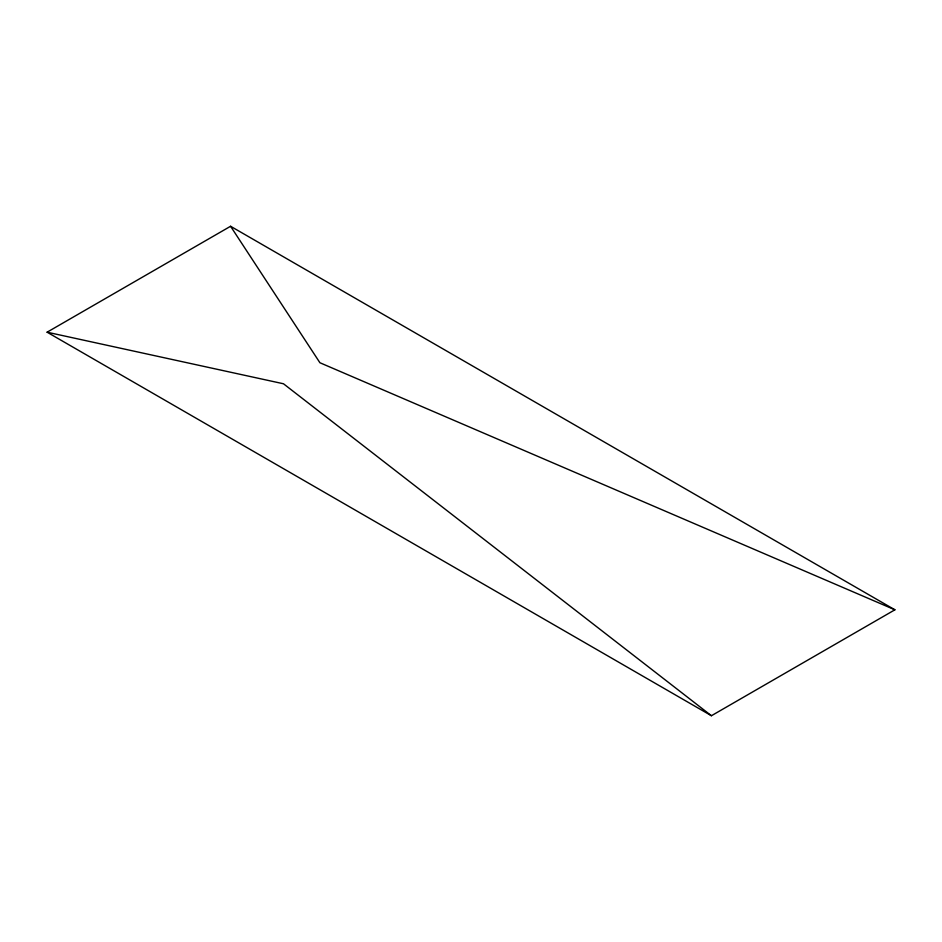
<?xml version="1.0" encoding="UTF-8"?>
<svg xmlns="http://www.w3.org/2000/svg" width="942" height="942" viewBox="0 0 942 942"><rect width="100%" height="100%" fill="white"/><g stroke="black" fill="none" stroke-linecap="round" stroke-linejoin="round"><path stroke-width="1.41" d="M47.1 332.196L230.578 226.268L894.9 609.804L711.422 715.732L47.1 332.196L283.483 383.771L711.422 715.732M894.9 609.804L319.915 362.741L230.578 226.268"/></g></svg>
